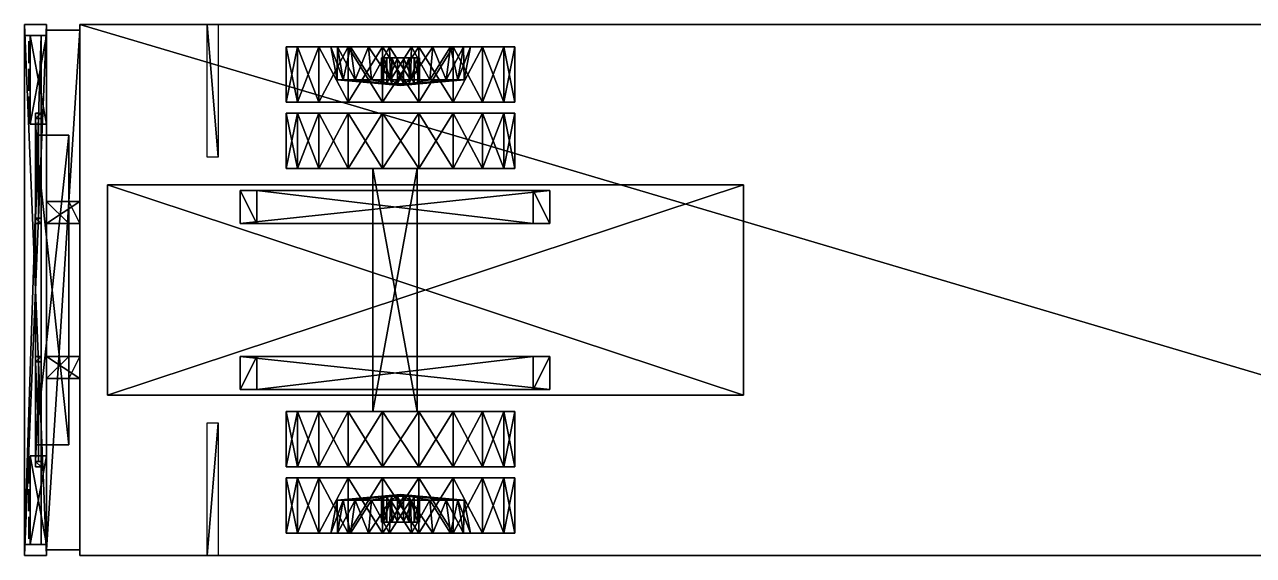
# Model space of a CAD drawing. Extents: x -18.5 to 18.5, y -4 to 4.
# Drawn here: x -18.52 to 0, y -4 to 4 of the extents above; entities that cross this region are included whole.
import ezdxf

# ---------------------------------------------------------------- set-up
doc = ezdxf.new("R2010")
doc.units = 0
doc.header["$MEASUREMENT"] = 0
for name, color, linetype in [('T28-BLACK', 8, 'CONTINUOUS'), ('T28-BODY', 7, 'CONTINUOUS'), ('T28-HUB', 15, 'CONTINUOUS'), ('T28-RED', 9, 'CONTINUOUS'), ('T28-SILV', 15, 'CONTINUOUS'), ('T28-TIRE', 8, 'CONTINUOUS'), ('T28-YELLO', 10, 'CONTINUOUS')]:
    doc.layers.add(name, color=color, linetype=linetype)

msp = doc.modelspace()

# ---------------------------------------------------------------- meshes
at = {"layer": 'T28-BLACK'}
mesh = msp.add_polyface(dxfattribs=at)
corners = [(9.312, 4, 4.167), (9.568, 3.949, 4.167), (9.784, 3.805, 4.167), (9.928, 3.589, 4.167), (9.979, 3.333, 4.167), (9.979, -3.333, 4.167), (9.928, -3.588, 4.167), (9.784, -3.805, 4.167), (9.568, -3.949, 4.167), (9.312, -4, 4.167), (-18.271, 0.021, 13), (-18.271, 0.021, 4.333), (-18.271, -0.021, 4.333), (-18.271, -0.021, 13), (-17.688, 4, 4.167), (-17.688, -4, 4.167), (-15.271, -1, 3.833), (-10.604, -1, 3.833), (-10.854, -1, 1.417), (-15.021, -1, 1.417), (-15.271, -1.5, 3.833), (-10.604, -1.5, 3.833), (-10.854, -1.5, 1.417), (-15.021, -1.5, 1.417), (-17.271, 1.583, 4.167), (-7.687, 1.583, 4.167), (-7.687, -1.583, 4.167), (-17.271, -1.583, 4.167), (-7.687, 1.583, 3.833), (-17.271, 1.583, 3.833), (-17.271, -1.583, 3.833), (-7.687, -1.583, 3.833), (-13.271, 1.833, 1.417), (-13.271, 1.833, 2.083), (-13.271, -1.833, 2.083), (-13.271, -1.833, 1.417), (-12.604, 1.833, 2.083), (-12.604, -1.833, 2.083), (-12.604, 1.833, 1.417), (-12.604, -1.833, 1.417), (-15.604, -2, 4.167), (-15.771, -2, 1), (-15.771, -4, 1), (-15.604, -4, 4.167), (0.479, -3, 4.167), (1.479, -3, 4.167), (1.229, -3, 2.167), (0.729, -3, 2.167), (0.479, -3.333, 4.167), (1.479, -3.333, 4.167), (1.229, -3.333, 2.167), (0.729, -3.333, 2.167), (0.813, -3.083, 2.167), (1.146, -3.083, 2.167), (1.146, -3.25, 2.167), (0.813, -3.25, 2.167), (1.146, -3.083, 1.583), (0.813, -3.083, 1.583), (0.813, -3.25, 1.583), (1.146, -3.25, 1.583), (0.729, -3, 1.583), (1.229, -3, 1.583), (1.479, -3, 1.25), (0.646, -3, 1.25), (0.729, -3.333, 1.583), (1.229, -3.333, 1.583), (1.479, -3.333, 1.25), (0.646, -3.333, 1.25), (0.813, 3, 3.083), (1.146, 3, 3.083), (1.146, -3, 3.083), (0.813, -3, 3.083), (1.146, 3, 2.917), (1.146, -3, 2.917), (0.813, 3, 2.917), (0.813, -3, 2.917), (-15.604, 2, 4.167), (-15.771, 2, 1), (-15.771, 4, 1), (-15.604, 4, 4.167), (0.479, 3, 4.167), (1.479, 3, 4.167), (1.229, 3, 2.167), (0.729, 3, 2.167), (0.479, 3.333, 4.167), (1.479, 3.333, 4.167), (1.229, 3.333, 2.167), (0.729, 3.333, 2.167), (0.813, 3.083, 2.167), (1.146, 3.083, 2.167), (1.146, 3.25, 2.167), (0.813, 3.25, 2.167), (1.146, 3.083, 1.583), (0.813, 3.083, 1.583), (0.813, 3.25, 1.583), (1.146, 3.25, 1.583), (0.729, 3, 1.583), (1.229, 3, 1.583), (1.479, 3, 1.25), (0.646, 3, 1.25), (0.729, 3.333, 1.583), (1.229, 3.333, 1.583), (1.479, 3.333, 1.25), (0.646, 3.333, 1.25), (-15.271, 1, 3.833), (-10.604, 1, 3.833), (-10.854, 1, 1.417), (-15.021, 1, 1.417), (-15.271, 1.5, 3.833), (-10.604, 1.5, 3.833), (-10.854, 1.5, 1.417), (-15.021, 1.5, 1.417), (-18.188, 2.5, 4.083), (-18.438, 2.5, 4.083), (-18.438, 3.833, 4.083), (-18.188, 3.833, 4.083), (-18.438, 2.5, 3.583), (-18.188, 2.5, 3.583), (-18.188, 3.833, 3.583), (-18.438, 3.833, 3.583), (-18.188, -2.5, 4.083), (-18.438, -2.5, 4.083), (-18.438, -3.833, 4.083), (-18.188, -3.833, 4.083), (-18.438, -2.5, 3.583), (-18.188, -2.5, 3.583), (-18.188, -3.833, 3.583), (-18.438, -3.833, 3.583)]
mesh.append_faces([[corners[k] for k in face] for face in [(0, 8, 9)]], dxfattribs={"vtx0": -1})
mesh.append_faces([[corners[k] for k in face] for face in [(0, 2, 3), (0, 3, 4), (0, 4, 5), (0, 5, 6), (0, 6, 7), (0, 7, 8)]], dxfattribs={"vtx0": -1, "vtx2": -1})
mesh.append_faces([[corners[k] for k in face] for face in [(0, 1, 2), (10, 11, 12), (12, 13, 10), (14, 0, 9), (9, 15, 14), (16, 17, 18), (18, 19, 16), (22, 21, 20), (20, 23, 22), (21, 17, 16), (16, 20, 21), (22, 18, 17), (17, 21, 22), (23, 19, 18), (18, 22, 23), (20, 16, 19), (19, 23, 20), (26, 25, 24), (24, 27, 26), (30, 29, 28), (28, 31, 30), (27, 24, 29), (29, 30, 27), (31, 28, 25), (25, 26, 31), (24, 25, 28), (28, 29, 24), (31, 26, 27), (27, 30, 31), (34, 33, 32), (32, 35, 34), (37, 36, 33), (33, 34, 37), (39, 38, 36), (36, 37, 39), (35, 32, 38), (38, 39, 35), (42, 41, 40), (40, 43, 42), (44, 45, 46), (46, 47, 44), (50, 49, 48), (48, 51, 50), (49, 45, 44), (44, 48, 49), (50, 46, 45), (45, 49, 50), (51, 47, 46), (46, 50, 51), (48, 44, 47), (47, 51, 48), (54, 53, 52), (52, 55, 54), (58, 57, 56), (56, 59, 58), (55, 52, 57), (57, 58, 55), (59, 56, 53), (53, 54, 59), (52, 53, 56), (56, 57, 52), (59, 54, 55), (55, 58, 59), (60, 61, 62), (62, 63, 60), (66, 65, 64), (64, 67, 66), (65, 61, 60), (60, 64, 65), (66, 62, 61), (61, 65, 66), (67, 63, 62), (62, 66, 67), (64, 60, 63), (63, 67, 64), (70, 69, 68), (68, 71, 70), (73, 72, 69), (69, 70, 73), (75, 74, 72), (72, 73, 75), (71, 68, 74), (74, 75, 71), (76, 77, 78), (78, 79, 76), (82, 81, 80), (80, 83, 82), (84, 85, 86), (86, 87, 84), (80, 81, 85), (85, 84, 80), (81, 82, 86), (86, 85, 81), (82, 83, 87), (87, 86, 82), (83, 80, 84), (84, 87, 83), (88, 89, 90), (90, 91, 88), (92, 93, 94), (94, 95, 92), (93, 88, 91), (91, 94, 93), (89, 92, 95), (95, 90, 89), (92, 89, 88), (88, 93, 92), (91, 90, 95), (95, 94, 91), (98, 97, 96), (96, 99, 98), (100, 101, 102), (102, 103, 100), (96, 97, 101), (101, 100, 96), (97, 98, 102), (102, 101, 97), (98, 99, 103), (103, 102, 98), (99, 96, 100), (100, 103, 99), (106, 105, 104), (104, 107, 106), (108, 109, 110), (110, 111, 108), (104, 105, 109), (109, 108, 104), (105, 106, 110), (110, 109, 105), (106, 107, 111), (111, 110, 106), (107, 104, 108), (108, 111, 107), (114, 113, 112), (112, 115, 114), (118, 117, 116), (116, 119, 118), (115, 112, 117), (117, 118, 115), (119, 116, 113), (113, 114, 119), (112, 113, 116), (116, 117, 112), (119, 114, 115), (115, 118, 119), (120, 121, 122), (122, 123, 120), (124, 125, 126), (126, 127, 124), (125, 120, 123), (123, 126, 125), (121, 124, 127), (127, 122, 121), (124, 121, 120), (120, 125, 124), (123, 122, 127), (127, 126, 123)]], dxfattribs={"vtx2": -1})
at = {"layer": 'T28-BODY'}
mesh = msp.add_polyface(dxfattribs=at)
corners = [(9.312, -4, 5.167), (-17.688, -4, 5.167), (-17.688, -4, 12.5), (9.312, -4, 12.5), (-17.688, 4, 12.5), (-17.688, 4, 5.167), (-17.688, 3.917, 13.083), (-18.188, 3.917, 13.083), (-18.188, -3.917, 13.083), (-17.688, -3.917, 13.083), (-17.688, 3.917, 4.25), (-18.188, 3.917, 4.25), (-18.188, -3.917, 4.25), (-17.688, -3.917, 4.25), (-18.271, -0.021, 13), (-18.271, -0.021, 4.333), (-18.271, -3.833, 4.333), (-18.271, -3.833, 13), (-18.271, 3.833, 13), (-18.521, 3.833, 13), (-18.521, -3.833, 13), (-18.271, 3.833, 4.333), (-18.521, 3.833, 4.333), (-18.521, -3.833, 4.333), (-18.521, 4, 13), (-18.521, 4, 13.167), (-18.521, -4, 13.167), (-18.521, -4, 13), (-18.188, 4, 13.167), (-18.188, -4, 13.167), (-18.188, 4, 13.083), (-18.188, -4, 13.083), (-18.188, 4, 4.25), (-18.188, 4, 4.083), (-18.188, -4, 4.083), (-18.188, -4, 4.25), (-18.521, 4, 4.083), (-18.521, -4, 4.083), (-18.521, 4, 4.333), (-18.521, -4, 4.333), (-18.188, -1, 4.25), (-17.688, -1, 4.25), (-17.854, -1, 2.083), (-18.188, -1, 2.083), (-18.188, -1.333, 4.25), (-17.688, -1.333, 4.25), (-17.854, -1.333, 2.083), (-18.188, -1.333, 2.083), (-18.354, 2.333, 2.083), (-17.854, 2.333, 2.083), (-17.854, -2.333, 2.083), (-18.354, -2.333, 2.083), (-17.854, 2.333, 1.917), (-18.354, 2.333, 1.917), (-18.354, -2.333, 1.917), (-17.854, -2.333, 1.917), (9.312, 4, 5.167), (9.312, 4, 12.5), (-18.271, 0.021, 13), (-18.271, 0.021, 4.333), (-18.188, 1, 4.25), (-17.688, 1, 4.25), (-17.854, 1, 2.083), (-18.188, 1, 2.083), (-18.188, 1.333, 4.25), (-17.688, 1.333, 4.25), (-17.854, 1.333, 2.083), (-18.188, 1.333, 2.083), (9.979, 3.333, 5.167), (9.979, -3.333, 5.167), (9.979, -3.333, 12.5), (9.979, 3.333, 12.5)]
mesh.append_faces([[corners[k] for k in face] for face in [(2, 1, 0), (0, 3, 2), (4, 5, 1), (1, 2, 4), (6, 7, 8), (8, 9, 6), (12, 11, 10), (10, 13, 12), (13, 9, 8), (8, 12, 13), (14, 15, 16), (16, 17, 14), (20, 19, 18), (18, 17, 20), (21, 22, 23), (23, 16, 21), (16, 23, 20), (20, 17, 16), (26, 25, 24), (24, 27, 26), (29, 28, 25), (25, 26, 29), (31, 30, 28), (28, 29, 31), (34, 33, 32), (32, 35, 34), (37, 36, 33), (33, 34, 37), (39, 38, 36), (36, 37, 39), (35, 12, 8), (8, 31, 35), (40, 41, 42), (42, 43, 40), (46, 45, 44), (44, 47, 46), (45, 41, 40), (40, 44, 45), (46, 42, 41), (41, 45, 46), (47, 43, 42), (42, 46, 47), (44, 40, 43), (43, 47, 44), (50, 49, 48), (48, 51, 50), (54, 53, 52), (52, 55, 54), (51, 48, 53), (53, 54, 51), (55, 52, 49), (49, 50, 55), (48, 49, 52), (52, 53, 48), (55, 50, 51), (51, 54, 55), (20, 23, 39), (39, 27, 20), (26, 37, 34), (34, 29, 26), (56, 5, 4), (4, 57, 56), (7, 6, 10), (10, 11, 7), (21, 59, 58), (58, 18, 21), (19, 22, 21), (21, 18, 19), (7, 11, 32), (32, 30, 7), (62, 61, 60), (60, 63, 62), (64, 65, 66), (66, 67, 64), (60, 61, 65), (65, 64, 60), (61, 62, 66), (66, 65, 61), (62, 63, 67), (67, 66, 62), (63, 60, 64), (64, 67, 63), (38, 22, 19), (19, 24, 38), (33, 36, 25), (25, 28, 33), (70, 69, 68), (68, 71, 70)]], dxfattribs={"vtx2": -1})
at = {"layer": 'T28-HUB'}
mesh = msp.add_polyface(dxfattribs=at)
corners = [(-13.006, 3.167, 2.68), (-13.294, 3.167, 2.587), (-13.338, 3.667, 2.673), (-13.021, 3.667, 2.776), (-13.539, 3.167, 2.408), (-13.608, 3.667, 2.477), (-13.717, 3.167, 2.163), (-13.804, 3.667, 2.207), (-13.811, 3.167, 1.875), (-13.907, 3.667, 1.89), (-13.811, 3.167, 1.572), (-13.907, 3.667, 1.557), (-13.718, 3.167, 1.283), (-13.804, 3.667, 1.239), (-13.539, 3.167, 1.038), (-13.608, 3.667, 0.97), (-13.294, 3.167, 0.86), (-13.338, 3.667, 0.774), (-13.006, 3.167, 0.766), (-13.021, 3.667, 0.671), (-12.703, 3.167, 0.766), (-12.687, 3.667, 0.671), (-12.414, 3.167, 0.86), (-12.37, 3.667, 0.774), (-12.169, 3.167, 1.038), (-12.101, 3.667, 0.97), (-11.991, 3.167, 1.283), (-11.905, 3.667, 1.239), (-11.897, 3.167, 1.572), (-11.801, 3.667, 1.556), (-11.897, 3.167, 1.875), (-11.801, 3.667, 1.89), (-11.991, 3.167, 2.163), (-11.905, 3.667, 2.207), (-12.169, 3.167, 2.408), (-12.101, 3.667, 2.477), (-12.414, 3.167, 2.587), (-12.37, 3.667, 2.673), (-12.703, 3.167, 2.68), (-12.687, 3.667, 2.776), (-12.854, 3.083, 1.723), (-12.9, 3.5, 2.01), (-13.06, 3.5, 1.929), (-13.06, 3.108, 1.929), (-12.9, 3.108, 2.01), (-13.141, 3.5, 1.769), (-13.141, 3.108, 1.769), (-13.113, 3.5, 1.591), (-13.113, 3.108, 1.591), (-12.986, 3.5, 1.464), (-12.986, 3.108, 1.464), (-12.809, 3.5, 1.436), (-12.809, 3.108, 1.436), (-12.649, 3.5, 1.518), (-12.649, 3.108, 1.518), (-12.567, 3.5, 1.678), (-12.567, 3.108, 1.678), (-12.595, 3.5, 1.855), (-12.595, 3.108, 1.855), (-12.722, 3.5, 1.982), (-12.722, 3.108, 1.982), (-12.854, 3.5, 1.723), (-13.006, -3.167, 2.68), (-13.294, -3.167, 2.587), (-13.338, -3.667, 2.673), (-13.021, -3.667, 2.776), (-13.539, -3.167, 2.408), (-13.608, -3.667, 2.477), (-13.717, -3.167, 2.163), (-13.804, -3.667, 2.207), (-13.811, -3.167, 1.875), (-13.907, -3.667, 1.89), (-13.811, -3.167, 1.572), (-13.907, -3.667, 1.557), (-13.718, -3.167, 1.283), (-13.804, -3.667, 1.239), (-13.539, -3.167, 1.038), (-13.608, -3.667, 0.97), (-13.294, -3.167, 0.86), (-13.338, -3.667, 0.774), (-13.006, -3.167, 0.766), (-13.021, -3.667, 0.671), (-12.703, -3.167, 0.766), (-12.687, -3.667, 0.671), (-12.414, -3.167, 0.86), (-12.37, -3.667, 0.774), (-12.169, -3.167, 1.038), (-12.101, -3.667, 0.97), (-11.991, -3.167, 1.283), (-11.905, -3.667, 1.239), (-11.897, -3.167, 1.572), (-11.801, -3.667, 1.556), (-11.897, -3.167, 1.875), (-11.801, -3.667, 1.89), (-11.991, -3.167, 2.163), (-11.905, -3.667, 2.207), (-12.169, -3.167, 2.408), (-12.101, -3.667, 2.477), (-12.414, -3.167, 2.587), (-12.37, -3.667, 2.673), (-12.703, -3.167, 2.68), (-12.687, -3.667, 2.776), (-12.854, -3.083, 1.723), (-12.9, -3.5, 2.01), (-13.06, -3.5, 1.929), (-13.06, -3.108, 1.929), (-12.9, -3.108, 2.01), (-13.141, -3.5, 1.769), (-13.141, -3.108, 1.769), (-13.113, -3.5, 1.591), (-13.113, -3.108, 1.591), (-12.986, -3.5, 1.464), (-12.986, -3.108, 1.464), (-12.809, -3.5, 1.436), (-12.809, -3.108, 1.436), (-12.649, -3.5, 1.518), (-12.649, -3.108, 1.518), (-12.567, -3.5, 1.678), (-12.567, -3.108, 1.678), (-12.595, -3.5, 1.855), (-12.595, -3.108, 1.855), (-12.722, -3.5, 1.982), (-12.722, -3.108, 1.982), (-12.854, -3.5, 1.723)]
mesh.append_faces([[corners[k] for k in face] for face in [(4, 1, 40), (6, 4, 40), (8, 6, 40), (10, 8, 40), (12, 10, 40), (14, 12, 40), (16, 14, 40), (18, 16, 40), (20, 18, 40), (22, 20, 40), (24, 22, 40), (26, 24, 40), (28, 26, 40), (30, 28, 40), (32, 30, 40), (34, 32, 40), (36, 34, 40), (38, 36, 40), (0, 38, 40), (45, 42, 61), (47, 45, 61), (49, 47, 61), (51, 49, 61), (53, 51, 61), (55, 53, 61), (57, 55, 61), (59, 57, 61), (41, 59, 61), (102, 63, 66), (102, 66, 68), (102, 68, 70), (102, 70, 72), (102, 72, 74), (102, 74, 76), (102, 76, 78), (102, 78, 80), (102, 80, 82), (102, 82, 84), (102, 84, 86), (102, 86, 88), (102, 88, 90), (102, 90, 92), (102, 92, 94), (102, 94, 96), (102, 96, 98), (102, 98, 100), (102, 100, 62), (123, 104, 107), (123, 107, 109), (123, 109, 111), (123, 111, 113), (123, 113, 115), (123, 115, 117), (123, 117, 119), (123, 119, 121), (123, 121, 103)]], dxfattribs={"vtx0": -1, "vtx1": -1, "vtx2": -1})
mesh.append_faces([[corners[k] for k in face] for face in [(1, 0, 40), (42, 41, 61), (63, 64, 67), (66, 67, 69), (68, 69, 71), (70, 71, 73), (72, 73, 75), (74, 75, 77), (76, 77, 79), (78, 79, 81), (80, 81, 83), (82, 83, 85), (84, 85, 87), (86, 87, 89), (88, 89, 91), (90, 91, 93), (92, 93, 95), (94, 95, 97), (96, 97, 99), (98, 99, 101), (100, 101, 65), (104, 105, 108), (107, 108, 110), (109, 110, 112), (111, 112, 114), (113, 114, 116), (115, 116, 118), (117, 118, 120), (119, 120, 122), (121, 122, 106)]], dxfattribs={"vtx0": -1, "vtx2": -1})
mesh.append_faces([[corners[k] for k in face] for face in [(5, 2, 1), (7, 5, 4), (9, 7, 6), (11, 9, 8), (13, 11, 10), (15, 13, 12), (17, 15, 14), (19, 17, 16), (21, 19, 18), (23, 21, 20), (25, 23, 22), (27, 25, 24), (29, 27, 26), (31, 29, 28), (33, 31, 30), (35, 33, 32), (37, 35, 34), (39, 37, 36), (3, 39, 38), (46, 43, 42), (48, 46, 45), (50, 48, 47), (52, 50, 49), (54, 52, 51), (56, 54, 53), (58, 56, 55), (60, 58, 57), (44, 60, 59), (102, 62, 63), (123, 103, 104)]], dxfattribs={"vtx1": -1, "vtx2": -1})
mesh.append_faces([[corners[k] for k in face] for face in [(0, 1, 2), (2, 3, 0), (1, 4, 5), (4, 6, 7), (6, 8, 9), (8, 10, 11), (10, 12, 13), (12, 14, 15), (14, 16, 17), (16, 18, 19), (18, 20, 21), (20, 22, 23), (22, 24, 25), (24, 26, 27), (26, 28, 29), (28, 30, 31), (30, 32, 33), (32, 34, 35), (34, 36, 37), (36, 38, 39), (38, 0, 3), (41, 42, 43), (43, 44, 41), (42, 45, 46), (45, 47, 48), (47, 49, 50), (49, 51, 52), (51, 53, 54), (53, 55, 56), (55, 57, 58), (57, 59, 60), (59, 41, 44), (64, 63, 62), (62, 65, 64), (67, 66, 63), (69, 68, 66), (71, 70, 68), (73, 72, 70), (75, 74, 72), (77, 76, 74), (79, 78, 76), (81, 80, 78), (83, 82, 80), (85, 84, 82), (87, 86, 84), (89, 88, 86), (91, 90, 88), (93, 92, 90), (95, 94, 92), (97, 96, 94), (99, 98, 96), (101, 100, 98), (65, 62, 100), (105, 104, 103), (103, 106, 105), (108, 107, 104), (110, 109, 107), (112, 111, 109), (114, 113, 111), (116, 115, 113), (118, 117, 115), (120, 119, 117), (122, 121, 119), (106, 103, 121)]], dxfattribs={"vtx2": -1})
at = {"layer": 'T28-RED'}
mesh = msp.add_polyface(dxfattribs=at)
corners = [(-18.458, -3.417, 4), (-18.458, -3.417, 3.667), (-18.458, -3.75, 3.667), (-18.458, -3.75, 4), (-18.458, -2.583, 4), (-18.458, -2.583, 3.667), (-18.458, -2.917, 3.667), (-18.458, -2.917, 4), (-18.458, 3.417, 4), (-18.458, 3.417, 3.667), (-18.458, 3.75, 3.667), (-18.458, 3.75, 4), (-18.458, 2.583, 4), (-18.458, 2.583, 3.667), (-18.458, 2.917, 3.667), (-18.458, 2.917, 4)]
mesh.append_faces([[corners[k] for k in face] for face in [(0, 1, 2), (2, 3, 0), (4, 5, 6), (6, 7, 4), (10, 9, 8), (8, 11, 10), (14, 13, 12), (12, 15, 14)]], dxfattribs={"vtx2": -1})
at = {"layer": 'T28-SILV'}
mesh = msp.add_polyface(dxfattribs=at)
corners = [(9.312, 4, 4.167), (9.568, 3.949, 4.167), (9.568, 3.949, 13.167), (9.312, 4, 13.167), (9.784, 3.805, 4.167), (9.784, 3.805, 13.167), (9.928, 3.589, 4.167), (9.928, 3.589, 13.167), (9.979, 3.333, 4.167), (9.979, 3.333, 13.167), (9.979, -3.333, 4.167), (9.928, -3.588, 4.167), (9.928, -3.588, 13.167), (9.979, -3.333, 13.167), (9.784, -3.805, 4.167), (9.784, -3.805, 13.167), (9.568, -3.949, 4.167), (9.568, -3.949, 13.167), (9.312, -4, 4.167), (9.312, -4, 13.167), (-17.688, -4, 13.167), (-17.688, -4, 12.5), (9.312, -4, 12.5), (-17.688, -4, 5.167), (9.312, -4, 5.167), (-17.688, -4, 4.167), (-17.688, 4, 4.167), (-17.688, 4, 5.167), (-17.688, 4, 13.167), (-17.688, 4, 12.5), (9.312, 4, 12.5), (9.312, 4, 5.167), (9.979, -3.333, 5.167), (9.979, 3.333, 5.167), (9.979, 3.333, 12.5), (9.979, -3.333, 12.5), (-18.271, -1, 4.333), (-18.354, -1, 4.333), (-18.354, -1, 13), (-18.271, -1, 13), (-18.354, -1.083, 4.333), (-18.271, -1.083, 4.333), (-18.271, -1.083, 13), (-18.354, -1.083, 13), (-18.354, -2.583, 4.333), (-18.271, -2.583, 4.333), (-18.271, -2.583, 13), (-18.354, -2.583, 13), (-18.271, -2.667, 4.333), (-18.354, -2.667, 4.333), (-18.354, -2.667, 13), (-18.271, -2.667, 13), (-18.354, -1.083, 6), (-18.312, -1.083, 6), (-18.312, -1.083, 6.083), (-18.354, -1.083, 6.083), (-18.312, -2.083, 6), (-18.354, -2.083, 6), (-18.354, -2.083, 6.083), (-18.312, -2.083, 6.083), (-18.354, -2.583, 6.5), (-18.312, -2.583, 6.5), (-18.312, -2.583, 6.583), (-18.354, -2.583, 6.583), (-18.312, -1.583, 6.5), (-18.354, -1.583, 6.5), (-18.354, -1.583, 6.583), (-18.312, -1.583, 6.583), (-18.271, 1, 4.333), (-18.354, 1, 4.333), (-18.354, 1, 13), (-18.271, 1, 13), (-18.354, 1.083, 4.333), (-18.271, 1.083, 4.333), (-18.271, 1.083, 13), (-18.354, 1.083, 13), (-18.354, 2.583, 4.333), (-18.271, 2.583, 4.333), (-18.271, 2.583, 13), (-18.354, 2.583, 13), (-18.271, 2.667, 4.333), (-18.354, 2.667, 4.333), (-18.354, 2.667, 13), (-18.271, 2.667, 13), (-18.354, 1.083, 6), (-18.312, 1.083, 6), (-18.312, 1.083, 6.083), (-18.354, 1.083, 6.083), (-18.312, 2.083, 6), (-18.354, 2.083, 6), (-18.354, 2.083, 6.083), (-18.312, 2.083, 6.083), (-18.354, 2.583, 6.5), (-18.312, 2.583, 6.5), (-18.312, 2.583, 6.583), (-18.354, 2.583, 6.583), (-18.312, 1.583, 6.5), (-18.354, 1.583, 6.5), (-18.354, 1.583, 6.583), (-18.312, 1.583, 6.583)]
mesh.append_faces([[corners[k] for k in face] for face in [(36, 37, 38), (40, 41, 42), (37, 40, 43), (46, 45, 44), (50, 49, 48), (47, 44, 49), (54, 53, 52), (58, 57, 56), (55, 52, 57), (60, 61, 62), (64, 65, 66), (65, 60, 63), (70, 69, 68), (74, 73, 72), (75, 72, 69), (76, 77, 78), (80, 81, 82), (81, 76, 79), (84, 85, 86), (88, 89, 90), (89, 84, 87), (94, 93, 92), (98, 97, 96), (95, 92, 97)]], dxfattribs={"vtx0": -1, "vtx1": -1, "vtx2": -1})
mesh.append_faces([[corners[k] for k in face] for face in [(38, 39, 36), (42, 43, 40), (43, 38, 37), (62, 63, 60), (66, 67, 64), (63, 66, 65), (78, 79, 76), (82, 83, 80), (79, 82, 81), (86, 87, 84), (90, 91, 88), (87, 90, 89)]], dxfattribs={"vtx0": -1, "vtx2": -1})
mesh.append_faces([[corners[k] for k in face] for face in [(19, 17, 3)]], dxfattribs={"vtx1": -1})
mesh.append_faces([[corners[k] for k in face] for face in [(7, 5, 3), (9, 7, 3), (13, 9, 3), (12, 13, 3), (15, 12, 3), (17, 15, 3), (44, 47, 46), (48, 51, 50), (49, 50, 47), (52, 55, 54), (56, 59, 58), (57, 58, 55), (68, 71, 70), (72, 75, 74), (69, 70, 75), (92, 95, 94), (96, 99, 98), (97, 98, 95)]], dxfattribs={"vtx1": -1, "vtx2": -1})
mesh.append_faces([[corners[k] for k in face] for face in [(2, 1, 0), (0, 3, 2), (5, 4, 1), (1, 2, 5), (7, 6, 4), (4, 5, 7), (9, 8, 6), (6, 7, 9), (12, 11, 10), (10, 13, 12), (15, 14, 11), (11, 12, 15), (17, 16, 14), (14, 15, 17), (19, 18, 16), (16, 17, 19), (5, 2, 3), (19, 20, 21), (21, 22, 19), (18, 24, 23), (23, 25, 18), (23, 27, 26), (26, 25, 23), (28, 29, 21), (21, 20, 28), (19, 3, 28), (28, 20, 19), (29, 28, 3), (3, 30, 29), (27, 31, 0), (0, 26, 27), (32, 10, 8), (8, 33, 32), (13, 35, 34), (34, 9, 13), (40, 37, 36), (36, 41, 40), (39, 38, 43), (43, 42, 39), (44, 45, 48), (48, 49, 44), (51, 46, 47), (47, 50, 51), (52, 53, 56), (56, 57, 52), (59, 54, 55), (55, 58, 59), (64, 61, 60), (60, 65, 64), (63, 62, 67), (67, 66, 63), (68, 69, 72), (72, 73, 68), (75, 70, 71), (71, 74, 75), (80, 77, 76), (76, 81, 80), (79, 78, 83), (83, 82, 79), (88, 85, 84), (84, 89, 88), (87, 86, 91), (91, 90, 87), (92, 93, 96), (96, 97, 92), (99, 94, 95), (95, 98, 99)]], dxfattribs={"vtx2": -1})
at = {"layer": 'T28-TIRE'}
mesh = msp.add_polyface(dxfattribs=at)
corners = [(-14.577, 2.833, 1.996), (-14.577, 2.833, 1.45), (-12.854, 2.833, 1.723), (-14.408, 2.833, 0.931), (-14.087, 2.833, 0.49), (-13.646, 2.833, 0.169), (-13.127, 2.833, 0.001), (-13.127, 3.667, 3.446), (-13.646, 3.667, 3.277), (-13.646, 2.833, 3.277), (-13.127, 2.833, 3.446), (-14.087, 3.667, 2.956), (-14.087, 2.833, 2.956), (-14.408, 3.667, 2.515), (-14.408, 2.833, 2.515), (-14.577, 3.667, 1.996), (-14.577, 3.667, 1.45), (-14.408, 3.667, 0.931), (-14.087, 3.667, 0.49), (-13.646, 3.667, 0.169), (-13.127, 3.667, 0.001), (-12.581, 2.833, 0.001), (-12.581, 3.667, 3.446), (-13.021, 3.667, 2.776), (-13.338, 3.667, 2.673), (-13.608, 3.667, 2.477), (-13.804, 3.667, 2.207), (-13.907, 3.667, 1.89), (-13.907, 3.667, 1.557), (-13.804, 3.667, 1.239), (-13.608, 3.667, 0.97), (-13.338, 3.667, 0.774), (-13.021, 3.667, 0.671), (-12.581, 3.667, 0.001), (-12.687, 3.667, 2.776)]
mesh.append_faces([[corners[k] for k in face] for face in [(0, 1, 2), (1, 3, 2), (3, 4, 2), (4, 5, 2), (5, 6, 2)]])
mesh.append_faces([[corners[k] for k in face] for face in [(12, 9, 8), (14, 12, 11), (0, 14, 13), (1, 0, 15), (3, 1, 16), (4, 3, 17), (5, 4, 18), (6, 5, 19), (21, 6, 20), (11, 8, 24), (13, 11, 25), (15, 13, 26), (16, 15, 27), (17, 16, 28), (18, 17, 29), (19, 18, 30), (20, 19, 31), (33, 20, 32)]], dxfattribs={"vtx0": -1, "vtx1": -1, "vtx2": -1})
mesh.append_faces([[corners[k] for k in face] for face in [(9, 10, 7), (8, 7, 23)]], dxfattribs={"vtx0": -1, "vtx2": -1})
mesh.append_faces([[corners[k] for k in face] for face in [(7, 8, 9), (8, 11, 12), (11, 13, 14), (13, 15, 0), (15, 16, 1), (16, 17, 3), (17, 18, 4), (18, 19, 5), (19, 20, 6), (22, 7, 10), (23, 24, 8), (24, 25, 11), (25, 26, 13), (26, 27, 15), (27, 28, 16), (28, 29, 17), (29, 30, 18), (30, 31, 19), (31, 32, 20), (34, 23, 7)]], dxfattribs={"vtx2": -1})
mesh = msp.add_polyface(dxfattribs=at)
corners = [(-11.132, 2.833, 1.996), (-11.3, 2.833, 2.515), (-12.854, 2.833, 1.723), (-11.621, 2.833, 2.956), (-12.062, 2.833, 3.277), (-12.581, 2.833, 3.446), (-13.127, 2.833, 3.446), (-13.127, 3.667, 0.001), (-12.581, 3.667, 0.001), (-12.581, 2.833, 0.001), (-12.062, 3.667, 0.169), (-12.062, 2.833, 0.169), (-11.621, 3.667, 0.49), (-11.621, 2.833, 0.49), (-11.3, 3.667, 0.931), (-11.3, 2.833, 0.931), (-11.132, 3.667, 1.45), (-11.132, 2.833, 1.45), (-11.132, 3.667, 1.996), (-11.3, 3.667, 2.515), (-11.621, 3.667, 2.956), (-12.062, 3.667, 3.277), (-12.581, 3.667, 3.446), (-13.021, 3.667, 0.671), (-12.687, 3.667, 0.671), (-12.37, 3.667, 0.774), (-12.101, 3.667, 0.97), (-11.905, 3.667, 1.239), (-11.801, 3.667, 1.556), (-11.801, 3.667, 1.89), (-11.905, 3.667, 2.207), (-12.101, 3.667, 2.477), (-12.37, 3.667, 2.673), (-12.687, 3.667, 2.776), (-13.127, 3.667, 3.446)]
mesh.append_faces([[corners[k] for k in face] for face in [(0, 1, 2), (1, 3, 2), (3, 4, 2), (4, 5, 2), (5, 6, 2)]])
mesh.append_faces([[corners[k] for k in face] for face in [(11, 9, 8), (13, 11, 10), (15, 13, 12), (17, 15, 14), (0, 17, 16), (1, 0, 18), (3, 1, 19), (4, 3, 20), (5, 4, 21), (6, 5, 22), (10, 8, 24), (12, 10, 25), (14, 12, 26), (16, 14, 27), (18, 16, 28), (19, 18, 29), (20, 19, 30), (21, 20, 31), (22, 21, 32), (34, 22, 33)]], dxfattribs={"vtx0": -1, "vtx1": -1, "vtx2": -1})
mesh.append_faces([[corners[k] for k in face] for face in [(7, 8, 9), (8, 10, 11), (10, 12, 13), (12, 14, 15), (14, 16, 17), (16, 18, 0), (18, 19, 1), (19, 20, 3), (20, 21, 4), (21, 22, 5), (23, 24, 8), (24, 25, 10), (25, 26, 12), (26, 27, 14), (27, 28, 16), (28, 29, 18), (29, 30, 19), (30, 31, 20), (31, 32, 21), (32, 33, 22)]], dxfattribs={"vtx2": -1})
mesh = msp.add_polyface(dxfattribs=at)
corners = [(-13.127, 1.833, 3.446), (-13.646, 1.833, 3.277), (-12.854, 1.833, 1.723), (-14.087, 1.833, 2.956), (-14.408, 1.833, 2.515), (-14.577, 1.833, 1.996), (-14.577, 1.833, 1.45), (-14.408, 1.833, 0.931), (-14.087, 1.833, 0.49), (-13.646, 1.833, 0.169), (-13.127, 1.833, 0.001), (-12.581, 1.833, 0.001), (-12.581, 1.833, 3.446), (-13.127, 2.667, 3.446), (-13.646, 2.667, 3.277), (-14.087, 2.667, 2.956), (-14.408, 2.667, 2.515), (-14.577, 2.667, 1.996), (-14.577, 2.667, 1.45), (-14.408, 2.667, 0.931), (-14.087, 2.667, 0.49), (-13.646, 2.667, 0.169), (-13.127, 2.667, 0.001), (-12.581, 2.667, 3.446), (-12.854, 2.667, 1.723), (-12.581, 2.667, 0.001), (-13.127, 2.833, 3.446), (-13.646, 2.833, 3.277), (-12.854, 2.833, 1.723), (-14.087, 2.833, 2.956), (-14.408, 2.833, 2.515), (-14.577, 2.833, 1.996)]
mesh.append_faces([[corners[k] for k in face] for face in [(0, 1, 2), (1, 3, 2), (3, 4, 2), (4, 5, 2), (5, 6, 2), (6, 7, 2), (7, 8, 2), (8, 9, 2), (9, 10, 2), (10, 11, 2), (12, 0, 2), (26, 27, 28), (27, 29, 28), (29, 30, 28), (30, 31, 28)]])
mesh.append_faces([[corners[k] for k in face] for face in [(3, 1, 14), (4, 3, 15), (5, 4, 16), (6, 5, 17), (7, 6, 18), (8, 7, 19), (9, 8, 20), (10, 9, 21), (11, 10, 22), (15, 14, 24), (16, 15, 24), (17, 16, 24), (18, 17, 24), (19, 18, 24), (20, 19, 24), (21, 20, 24), (22, 21, 24), (25, 22, 24)]], dxfattribs={"vtx0": -1, "vtx1": -1, "vtx2": -1})
mesh.append_faces([[corners[k] for k in face] for face in [(1, 0, 13), (14, 13, 24)]], dxfattribs={"vtx0": -1, "vtx2": -1})
mesh.append_faces([[corners[k] for k in face] for face in [(13, 14, 1), (14, 15, 3), (15, 16, 4), (16, 17, 5), (17, 18, 6), (18, 19, 7), (19, 20, 8), (20, 21, 9), (21, 22, 10), (23, 13, 0)]], dxfattribs={"vtx2": -1})
mesh = msp.add_polyface(dxfattribs=at)
corners = [(-12.581, 1.833, 0.001), (-12.062, 1.833, 0.169), (-12.854, 1.833, 1.723), (-11.621, 1.833, 0.49), (-11.3, 1.833, 0.931), (-11.132, 1.833, 1.45), (-11.132, 1.833, 1.996), (-11.3, 1.833, 2.515), (-11.621, 1.833, 2.956), (-12.062, 1.833, 3.277), (-12.581, 1.833, 3.446), (-13.127, 2.667, 0.001), (-12.581, 2.667, 0.001), (-12.062, 2.667, 0.169), (-11.621, 2.667, 0.49), (-11.3, 2.667, 0.931), (-11.132, 2.667, 1.45), (-11.132, 2.667, 1.996), (-11.3, 2.667, 2.515), (-11.621, 2.667, 2.956), (-12.062, 2.667, 3.277), (-12.581, 2.667, 3.446), (-13.127, 1.833, 3.446), (-12.854, 2.667, 1.723), (-13.127, 2.667, 3.446), (-13.127, 2.833, 0.001), (-12.581, 2.833, 0.001), (-12.854, 2.833, 1.723), (-12.062, 2.833, 0.169), (-11.621, 2.833, 0.49), (-11.3, 2.833, 0.931), (-11.132, 2.833, 1.45), (-11.132, 2.833, 1.996)]
mesh.append_faces([[corners[k] for k in face] for face in [(0, 1, 2), (1, 3, 2), (3, 4, 2), (4, 5, 2), (5, 6, 2), (6, 7, 2), (7, 8, 2), (8, 9, 2), (9, 10, 2), (25, 26, 27), (26, 28, 27), (28, 29, 27), (29, 30, 27), (30, 31, 27), (31, 32, 27)]])
mesh.append_faces([[corners[k] for k in face] for face in [(1, 0, 12), (3, 1, 13), (4, 3, 14), (5, 4, 15), (6, 5, 16), (7, 6, 17), (8, 7, 18), (9, 8, 19), (10, 9, 20), (22, 10, 21), (13, 12, 23), (14, 13, 23), (15, 14, 23), (16, 15, 23), (17, 16, 23), (18, 17, 23), (19, 18, 23), (20, 19, 23), (21, 20, 23), (24, 21, 23)]], dxfattribs={"vtx0": -1, "vtx1": -1, "vtx2": -1})
mesh.append_faces([[corners[k] for k in face] for face in [(11, 12, 0), (12, 13, 1), (13, 14, 3), (14, 15, 4), (15, 16, 5), (16, 17, 6), (17, 18, 7), (18, 19, 8), (19, 20, 9), (20, 21, 10)]], dxfattribs={"vtx2": -1})
mesh = msp.add_polyface(dxfattribs=at)
corners = [(-12.854, -1.833, 1.723), (-13.646, -1.833, 3.277), (-13.127, -1.833, 3.446), (-14.087, -1.833, 2.956), (-14.408, -1.833, 2.515), (-14.577, -1.833, 1.996), (-14.577, -1.833, 1.45), (-14.408, -1.833, 0.931), (-14.087, -1.833, 0.49), (-13.646, -1.833, 0.169), (-13.127, -1.833, 0.001), (-12.581, -1.833, 0.001), (-12.581, -1.833, 3.446), (-13.646, -2.667, 3.277), (-13.127, -2.667, 3.446), (-14.087, -2.667, 2.956), (-14.408, -2.667, 2.515), (-14.577, -2.667, 1.996), (-14.577, -2.667, 1.45), (-14.408, -2.667, 0.931), (-14.087, -2.667, 0.49), (-13.646, -2.667, 0.169), (-13.127, -2.667, 0.001), (-12.581, -2.667, 3.446), (-12.854, -2.667, 1.723), (-12.581, -2.667, 0.001), (-12.854, -2.833, 1.723), (-14.408, -2.833, 0.931), (-14.577, -2.833, 1.45), (-14.087, -2.833, 0.49), (-13.646, -2.833, 0.169), (-13.127, -2.833, 0.001)]
mesh.append_faces([[corners[k] for k in face] for face in [(0, 1, 2), (0, 3, 1), (0, 4, 3), (0, 5, 4), (0, 6, 5), (0, 7, 6), (0, 8, 7), (0, 9, 8), (0, 10, 9), (0, 11, 10), (0, 2, 12), (26, 27, 28), (26, 29, 27), (26, 30, 29), (26, 31, 30)]])
mesh.append_faces([[corners[k] for k in face] for face in [(13, 1, 3), (15, 3, 4), (16, 4, 5), (17, 5, 6), (18, 6, 7), (19, 7, 8), (20, 8, 9), (21, 9, 10), (22, 10, 11), (24, 13, 15), (24, 15, 16), (24, 16, 17), (24, 17, 18), (24, 18, 19), (24, 19, 20), (24, 20, 21), (24, 21, 22), (24, 22, 25)]], dxfattribs={"vtx0": -1, "vtx1": -1, "vtx2": -1})
mesh.append_faces([[corners[k] for k in face] for face in [(14, 2, 1), (24, 14, 13)]], dxfattribs={"vtx1": -1, "vtx2": -1})
mesh.append_faces([[corners[k] for k in face] for face in [(1, 13, 14), (3, 15, 13), (4, 16, 15), (5, 17, 16), (6, 18, 17), (7, 19, 18), (8, 20, 19), (9, 21, 20), (10, 22, 21), (2, 14, 23)]], dxfattribs={"vtx2": -1})
mesh = msp.add_polyface(dxfattribs=at)
corners = [(-12.854, -1.833, 1.723), (-12.062, -1.833, 0.169), (-12.581, -1.833, 0.001), (-11.621, -1.833, 0.49), (-11.3, -1.833, 0.931), (-11.132, -1.833, 1.45), (-11.132, -1.833, 1.996), (-11.3, -1.833, 2.515), (-11.621, -1.833, 2.956), (-12.062, -1.833, 3.277), (-12.581, -1.833, 3.446), (-12.581, -2.667, 0.001), (-13.127, -2.667, 0.001), (-12.062, -2.667, 0.169), (-11.621, -2.667, 0.49), (-11.3, -2.667, 0.931), (-11.132, -2.667, 1.45), (-11.132, -2.667, 1.996), (-11.3, -2.667, 2.515), (-11.621, -2.667, 2.956), (-12.062, -2.667, 3.277), (-12.581, -2.667, 3.446), (-13.127, -1.833, 3.446), (-12.854, -2.667, 1.723), (-13.127, -2.667, 3.446), (-12.854, -2.833, 1.723), (-11.132, -2.833, 1.996), (-11.132, -2.833, 1.45), (-11.3, -2.833, 2.515), (-11.621, -2.833, 2.956), (-12.062, -2.833, 3.277), (-12.581, -2.833, 3.446), (-13.127, -2.833, 3.446)]
mesh.append_faces([[corners[k] for k in face] for face in [(0, 1, 2), (0, 3, 1), (0, 4, 3), (0, 5, 4), (0, 6, 5), (0, 7, 6), (0, 8, 7), (0, 9, 8), (0, 10, 9), (25, 26, 27), (25, 28, 26), (25, 29, 28), (25, 30, 29), (25, 31, 30), (25, 32, 31)]])
mesh.append_faces([[corners[k] for k in face] for face in [(11, 2, 1), (13, 1, 3), (14, 3, 4), (15, 4, 5), (16, 5, 6), (17, 6, 7), (18, 7, 8), (19, 8, 9), (20, 9, 10), (21, 10, 22), (23, 11, 13), (23, 13, 14), (23, 14, 15), (23, 15, 16), (23, 16, 17), (23, 17, 18), (23, 18, 19), (23, 19, 20), (23, 20, 21), (23, 21, 24)]], dxfattribs={"vtx0": -1, "vtx1": -1, "vtx2": -1})
mesh.append_faces([[corners[k] for k in face] for face in [(2, 11, 12), (1, 13, 11), (3, 14, 13), (4, 15, 14), (5, 16, 15), (6, 17, 16), (7, 18, 17), (8, 19, 18), (9, 20, 19), (10, 21, 20)]], dxfattribs={"vtx2": -1})
mesh = msp.add_polyface(dxfattribs=at)
corners = [(-12.854, -2.833, 1.723), (-13.646, -2.833, 3.277), (-13.127, -2.833, 3.446), (-14.087, -2.833, 2.956), (-14.408, -2.833, 2.515), (-14.577, -2.833, 1.996), (-14.577, -2.833, 1.45), (-13.646, -3.667, 3.277), (-13.127, -3.667, 3.446), (-14.087, -3.667, 2.956), (-14.408, -3.667, 2.515), (-14.577, -3.667, 1.996), (-14.577, -3.667, 1.45), (-14.408, -2.833, 0.931), (-14.408, -3.667, 0.931), (-14.087, -2.833, 0.49), (-14.087, -3.667, 0.49), (-13.646, -2.833, 0.169), (-13.646, -3.667, 0.169), (-13.127, -2.833, 0.001), (-13.127, -3.667, 0.001), (-12.581, -2.833, 0.001), (-12.581, -3.667, 3.446), (-13.338, -3.667, 2.673), (-13.021, -3.667, 2.776), (-13.608, -3.667, 2.477), (-13.804, -3.667, 2.207), (-13.907, -3.667, 1.89), (-13.907, -3.667, 1.557), (-13.804, -3.667, 1.239), (-13.608, -3.667, 0.97), (-13.338, -3.667, 0.774), (-13.021, -3.667, 0.671), (-12.581, -3.667, 0.001), (-12.687, -3.667, 2.776)]
mesh.append_faces([[corners[k] for k in face] for face in [(0, 1, 2), (0, 3, 1), (0, 4, 3), (0, 5, 4), (0, 6, 5)]])
mesh.append_faces([[corners[k] for k in face] for face in [(7, 1, 3), (9, 3, 4), (10, 4, 5), (11, 5, 6), (12, 6, 13), (14, 13, 15), (16, 15, 17), (18, 17, 19), (20, 19, 21), (23, 7, 9), (25, 9, 10), (26, 10, 11), (27, 11, 12), (28, 12, 14), (29, 14, 16), (30, 16, 18), (31, 18, 20), (32, 20, 33)]], dxfattribs={"vtx0": -1, "vtx1": -1, "vtx2": -1})
mesh.append_faces([[corners[k] for k in face] for face in [(8, 2, 1), (24, 8, 7)]], dxfattribs={"vtx1": -1, "vtx2": -1})
mesh.append_faces([[corners[k] for k in face] for face in [(1, 7, 8), (3, 9, 7), (4, 10, 9), (5, 11, 10), (6, 12, 11), (13, 14, 12), (15, 16, 14), (17, 18, 16), (19, 20, 18), (2, 8, 22), (7, 23, 24), (9, 25, 23), (10, 26, 25), (11, 27, 26), (12, 28, 27), (14, 29, 28), (16, 30, 29), (18, 31, 30), (20, 32, 31), (8, 24, 34)]], dxfattribs={"vtx2": -1})
mesh = msp.add_polyface(dxfattribs=at)
corners = [(-12.854, -2.833, 1.723), (-12.581, -2.833, 0.001), (-13.127, -2.833, 0.001), (-12.062, -2.833, 0.169), (-11.621, -2.833, 0.49), (-11.3, -2.833, 0.931), (-11.132, -2.833, 1.45), (-12.581, -3.667, 0.001), (-13.127, -3.667, 0.001), (-12.062, -3.667, 0.169), (-11.621, -3.667, 0.49), (-11.3, -3.667, 0.931), (-11.132, -3.667, 1.45), (-11.132, -2.833, 1.996), (-11.132, -3.667, 1.996), (-11.3, -2.833, 2.515), (-11.3, -3.667, 2.515), (-11.621, -2.833, 2.956), (-11.621, -3.667, 2.956), (-12.062, -2.833, 3.277), (-12.062, -3.667, 3.277), (-12.581, -2.833, 3.446), (-12.581, -3.667, 3.446), (-13.127, -2.833, 3.446), (-12.687, -3.667, 0.671), (-13.021, -3.667, 0.671), (-12.37, -3.667, 0.774), (-12.101, -3.667, 0.97), (-11.905, -3.667, 1.239), (-11.801, -3.667, 1.556), (-11.801, -3.667, 1.89), (-11.905, -3.667, 2.207), (-12.101, -3.667, 2.477), (-12.37, -3.667, 2.673), (-12.687, -3.667, 2.776), (-13.127, -3.667, 3.446)]
mesh.append_faces([[corners[k] for k in face] for face in [(0, 1, 2), (0, 3, 1), (0, 4, 3), (0, 5, 4), (0, 6, 5)]])
mesh.append_faces([[corners[k] for k in face] for face in [(7, 1, 3), (9, 3, 4), (10, 4, 5), (11, 5, 6), (12, 6, 13), (14, 13, 15), (16, 15, 17), (18, 17, 19), (20, 19, 21), (22, 21, 23), (24, 7, 9), (26, 9, 10), (27, 10, 11), (28, 11, 12), (29, 12, 14), (30, 14, 16), (31, 16, 18), (32, 18, 20), (33, 20, 22), (34, 22, 35)]], dxfattribs={"vtx0": -1, "vtx1": -1, "vtx2": -1})
mesh.append_faces([[corners[k] for k in face] for face in [(1, 7, 8), (3, 9, 7), (4, 10, 9), (5, 11, 10), (6, 12, 11), (13, 14, 12), (15, 16, 14), (17, 18, 16), (19, 20, 18), (21, 22, 20), (7, 24, 25), (9, 26, 24), (10, 27, 26), (11, 28, 27), (12, 29, 28), (14, 30, 29), (16, 31, 30), (18, 32, 31), (20, 33, 32), (22, 34, 33)]], dxfattribs={"vtx2": -1})
at = {"layer": 'T28-YELLO'}
mesh = msp.add_polyface(dxfattribs=at)
corners = [(-18.458, -3, 4), (-18.458, -3, 3.667), (-18.458, -3.333, 3.667), (-18.458, -3.333, 4), (-18.458, 3, 4), (-18.458, 3, 3.667), (-18.458, 3.333, 3.667), (-18.458, 3.333, 4)]
mesh.append_faces([[corners[k] for k in face] for face in [(0, 1, 2), (2, 3, 0), (6, 5, 4), (4, 7, 6)]], dxfattribs={"vtx2": -1})

doc.saveas('drawing.dxf')
